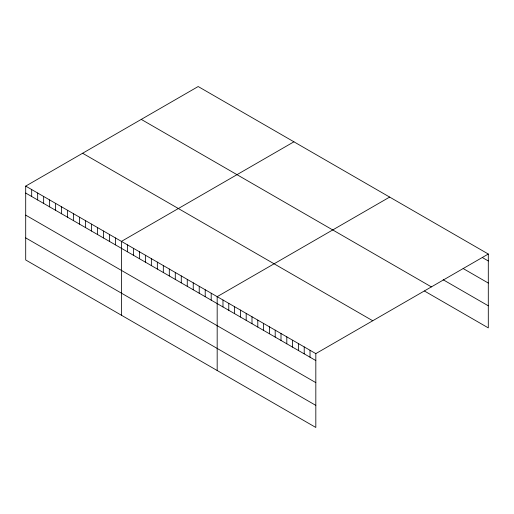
<?xml version="1.0" encoding="UTF-8"?>
<svg xmlns="http://www.w3.org/2000/svg" width="514" height="514" viewBox="0 0 514 514"><rect width="100%" height="100%" fill="white"/><g stroke="black" fill="none" stroke-linecap="round" stroke-linejoin="round"><path stroke-width="0.77" d="M25.7 186.113L315.821 353.613L315.821 427.468L25.7 259.968L25.7 186.113L198.179 86.532L488.3 254.032L488.3 327.887L424.474 291.033M293.918 141.806L121.439 241.387L121.439 315.243M389.657 197.08L217.178 296.662L217.178 370.517M315.821 353.613L488.3 254.032M482.498 257.623L488.3 260.971M463.159 268.539L488.3 283.053M443.171 279.751L488.3 305.804M141.26 119.396L431.381 286.896M82.619 153.256L372.74 320.755M25.7 193.052L315.821 360.552M25.7 215.135L315.821 382.634M25.7 237.886L315.821 405.385M310.019 350.265L310.019 357.204M304.217 346.911L304.217 353.85M298.416 343.564L298.416 350.503M292.607 340.217L292.607 347.156M286.806 336.863L286.806 343.802M281.004 333.515L281.004 340.454M275.202 330.161L275.202 337.1M269.4 326.814L269.4 333.753M263.598 323.467L263.598 330.406M257.797 320.113L257.797 327.052M251.995 316.765L251.995 323.704M246.193 313.411L246.193 320.351M240.391 310.064L240.391 317.003M234.583 306.717L234.583 313.656M228.781 303.363L228.781 310.302M222.98 300.015L222.98 306.954M211.196 293.211L211.196 300.15M205.214 289.755L205.214 296.694M199.226 286.298L199.226 293.237M193.245 282.848L193.245 289.787M187.263 279.391L187.263 286.33M181.275 275.934L181.275 282.873M175.293 272.484L175.293 279.423M169.312 269.028L169.312 275.967M163.323 265.571L163.323 272.51M157.342 262.121L157.342 269.06M151.36 258.664L151.36 265.603M145.372 255.207L145.372 262.146M139.39 251.751L139.39 258.69M133.409 248.301L133.409 255.24M127.421 244.844L127.421 251.783M115.457 237.937L115.457 244.876M109.469 234.48L109.469 241.419M103.487 231.024L103.487 237.963M97.506 227.573L97.506 234.512M91.524 224.117L91.524 231.056M85.536 220.66L85.536 227.599M79.554 217.21L79.554 224.149M73.573 213.753L73.573 220.692M67.585 210.297L67.585 217.236M61.603 206.84L61.603 213.779M55.621 203.39L55.621 210.329M49.633 199.933L49.633 206.872M43.651 196.476L43.651 203.416M37.67 193.026L37.67 199.965M31.682 189.57L31.682 196.509"/></g></svg>
